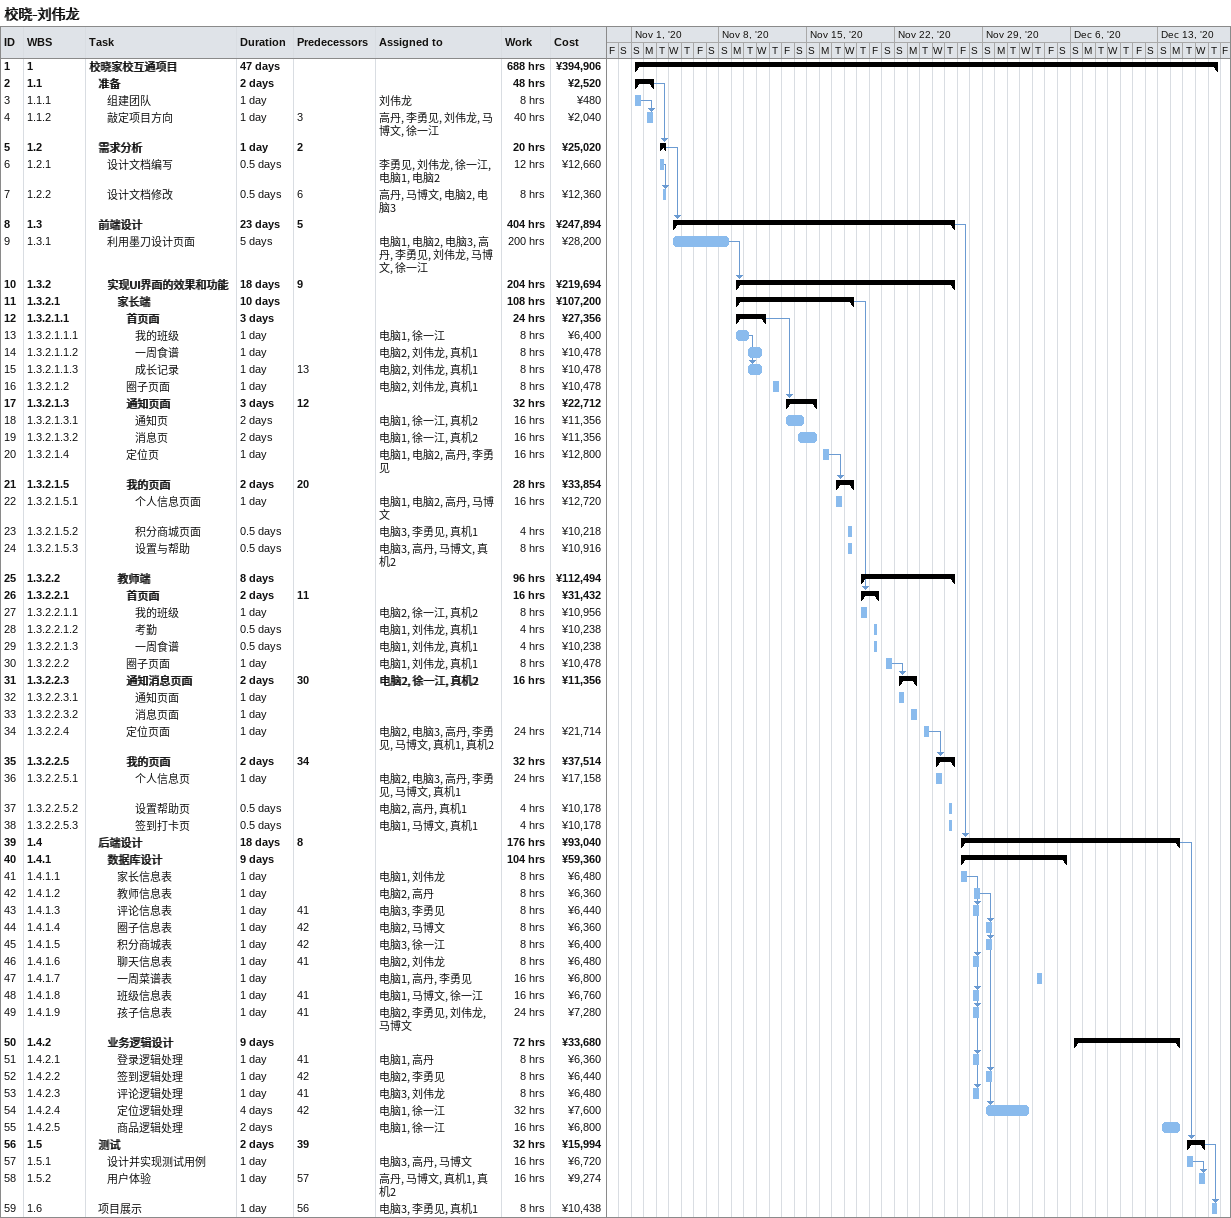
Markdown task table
校晓-刘伟龙

| ID | WBS | Task | Duration | Start | Finish | Predecessors | Resources | Work (h) | Cost (¥) |
|---|---|---|---|---|---|---|---|---|---|
| 1 | 1 | **校晓家校互通项目** | 47d | 2020-11-01 | 2020-12-17 |  |  | 688 | 394906 |
| 2 | 1.1 | **准备** | 2d | 2020-11-01 | 2020-11-02 |  |  | 48 | 2520 |
| 3 | 1.1.1 | 组建团队 | 1d | 2020-11-01 | 2020-11-01 |  | 刘伟龙 | 8 | 480 |
| 4 | 1.1.2 | 敲定项目方向 | 1d | 2020-11-02 | 2020-11-02 | 3 | 高丹, 李勇见, 刘伟龙, 马博文, 徐一江 | 40 | 2040 |
| 5 | 1.2 | **需求分析** | 1d | 2020-11-03 | 2020-11-03 | 2 |  | 20 | 25020 |
| 6 | 1.2.1 | 设计文档编写 | 0.5d | 2020-11-03 | 2020-11-03 |  | 李勇见, 刘伟龙, 徐一江, 电脑1, 电脑2 | 12 | 12660 |
| 7 | 1.2.2 | 设计文档修改 | 0.5d | 2020-11-03 | 2020-11-03 | 6 | 高丹, 马博文, 电脑2, 电脑3 | 8 | 12360 |
| 8 | 1.3 | **前端设计** | 23d | 2020-11-04 | 2020-11-26 | 5 |  | 404 | 247894 |
| 9 | 1.3.1 | 利用墨刀设计页面 | 5d | 2020-11-04 | 2020-11-08 |  | 电脑1, 电脑2, 电脑3, 高丹, 李勇见, 刘伟龙, 马博文, 徐一江 | 200 | 28200 |
| 10 | 1.3.2 | **实现UI界面的效果和功能** | 18d | 2020-11-09 | 2020-11-26 | 9 |  | 204 | 219694 |
| 11 | 1.3.2.1 | **家长端** | 10d | 2020-11-09 | 2020-11-18 |  |  | 108 | 107200 |
| 12 | 1.3.2.1.1 | **首页面** | 3d | 2020-11-09 | 2020-11-11 |  |  | 24 | 27356 |
| 13 | 1.3.2.1.1.1 | 我的班级 | 1d | 2020-11-09 | 2020-11-10 |  | 电脑1, 徐一江 | 8 | 6400 |
| 14 | 1.3.2.1.1.2 | 一周食谱 | 1d | 2020-11-10 | 2020-11-11 |  | 电脑2, 刘伟龙, 真机1 | 8 | 10478 |
| 15 | 1.3.2.1.1.3 | 成长记录 | 1d | 2020-11-10 | 2020-11-11 | 13 | 电脑2, 刘伟龙, 真机1 | 8 | 10478 |
| 16 | 1.3.2.1.2 | 圈子页面 | 1d | 2020-11-12 | 2020-11-12 |  | 电脑2, 刘伟龙, 真机1 | 8 | 10478 |
| 17 | 1.3.2.1.3 | **通知页面** | 3d | 2020-11-13 | 2020-11-15 | 12 |  | 32 | 22712 |
| 18 | 1.3.2.1.3.1 | 通知页 | 2d | 2020-11-13 | 2020-11-14 |  | 电脑1, 徐一江, 真机2 | 16 | 11356 |
| 19 | 1.3.2.1.3.2 | 消息页 | 2d | 2020-11-14 | 2020-11-15 |  | 电脑1, 徐一江, 真机2 | 16 | 11356 |
| 20 | 1.3.2.1.4 | 定位页 | 1d | 2020-11-16 | 2020-11-16 |  | 电脑1, 电脑2, 高丹, 李勇见 | 16 | 12800 |
| 21 | 1.3.2.1.5 | **我的页面** | 2d | 2020-11-17 | 2020-11-18 | 20 |  | 28 | 33854 |
| 22 | 1.3.2.1.5.1 | 个人信息页面 | 1d | 2020-11-17 | 2020-11-17 |  | 电脑1, 电脑2, 高丹, 马博文 | 16 | 12720 |
| 23 | 1.3.2.1.5.2 | 积分商城页面 | 0.5d | 2020-11-18 | 2020-11-18 |  | 电脑3, 李勇见, 真机1 | 4 | 10218 |
| 24 | 1.3.2.1.5.3 | 设置与帮助 | 0.5d | 2020-11-18 | 2020-11-18 |  | 电脑3, 高丹, 马博文, 真机2 | 8 | 10916 |
| 25 | 1.3.2.2 | **教师端** | 8d | 2020-11-19 | 2020-11-26 |  |  | 96 | 112494 |
| 26 | 1.3.2.2.1 | **首页面** | 2d | 2020-11-19 | 2020-11-20 | 11 |  | 16 | 31432 |
| 27 | 1.3.2.2.1.1 | 我的班级 | 1d | 2020-11-19 | 2020-11-19 |  | 电脑2, 徐一江, 真机2 | 8 | 10956 |
| 28 | 1.3.2.2.1.2 | 考勤 | 0.5d | 2020-11-20 | 2020-11-20 |  | 电脑1, 刘伟龙, 真机1 | 4 | 10238 |
| 29 | 1.3.2.2.1.3 | 一周食谱 | 0.5d | 2020-11-20 | 2020-11-20 |  | 电脑1, 刘伟龙, 真机1 | 4 | 10238 |
| 30 | 1.3.2.2.2 | 圈子页面 | 1d | 2020-11-21 | 2020-11-21 |  | 电脑1, 刘伟龙, 真机1 | 8 | 10478 |
| 31 | 1.3.2.2.3 | **通知消息页面** | 2d | 2020-11-22 | 2020-11-23 | 30 | 电脑2, 徐一江, 真机2 | 16 | 11356 |
| 32 | 1.3.2.2.3.1 | 通知页面 | 1d | 2020-11-22 | 2020-11-22 |  |  |  |  |
| 33 | 1.3.2.2.3.2 | 消息页面 | 1d | 2020-11-23 | 2020-11-23 |  |  |  |  |
| 34 | 1.3.2.2.4 | 定位页面 | 1d | 2020-11-24 | 2020-11-24 |  | 电脑2, 电脑3, 高丹, 李勇见, 马博文, 真机1, 真机2 | 24 | 21714 |
| 35 | 1.3.2.2.5 | **我的页面** | 2d | 2020-11-25 | 2020-11-26 | 34 |  | 32 | 37514 |
| 36 | 1.3.2.2.5.1 | 个人信息页 | 1d | 2020-11-25 | 2020-11-25 |  | 电脑2, 电脑3, 高丹, 李勇见, 马博文, 真机1 | 24 | 17158 |
| 37 | 1.3.2.2.5.2 | 设置帮助页 | 0.5d | 2020-11-26 | 2020-11-26 |  | 电脑2, 高丹, 真机1 | 4 | 10178 |
| 38 | 1.3.2.2.5.3 | 签到打卡页 | 0.5d | 2020-11-26 | 2020-11-26 |  | 电脑1, 马博文, 真机1 | 4 | 10178 |
| 39 | 1.4 | **后端设计** | 18d | 2020-11-27 | 2020-12-14 | 8 |  | 176 | 93040 |
| 40 | 1.4.1 | **数据库设计** | 9d | 2020-11-27 | 2020-12-05 |  |  | 104 | 59360 |
| 41 | 1.4.1.1 | 家长信息表 | 1d | 2020-11-27 | 2020-11-27 |  | 电脑1, 刘伟龙 | 8 | 6480 |
| 42 | 1.4.1.2 | 教师信息表 | 1d | 2020-11-28 | 2020-11-28 |  | 电脑2, 高丹 | 8 | 6360 |
| 43 | 1.4.1.3 | 评论信息表 | 1d | 2020-11-28 | 2020-11-28 | 41 | 电脑3, 李勇见 | 8 | 6440 |
| 44 | 1.4.1.4 | 圈子信息表 | 1d | 2020-11-29 | 2020-11-29 | 42 | 电脑2, 马博文 | 8 | 6360 |
| 45 | 1.4.1.5 | 积分商城表 | 1d | 2020-11-29 | 2020-11-29 | 42 | 电脑3, 徐一江 | 8 | 6400 |
| 46 | 1.4.1.6 | 聊天信息表 | 1d | 2020-11-28 | 2020-11-28 | 41 | 电脑2, 刘伟龙 | 8 | 6480 |
| 47 | 1.4.1.7 | 一周菜谱表 | 1d | 2020-12-03 | 2020-12-03 |  | 电脑1, 高丹, 李勇见 | 16 | 6800 |
| 48 | 1.4.1.8 | 班级信息表 | 1d | 2020-11-28 | 2020-11-28 | 41 | 电脑1, 马博文, 徐一江 | 16 | 6760 |
| 49 | 1.4.1.9 | 孩子信息表 | 1d | 2020-11-28 | 2020-11-28 | 41 | 电脑2, 李勇见, 刘伟龙, 马博文 | 24 | 7280 |
| 50 | 1.4.2 | **业务逻辑设计** | 9d | 2020-12-06 | 2020-12-14 |  |  | 72 | 33680 |
| 51 | 1.4.2.1 | 登录逻辑处理 | 1d | 2020-11-28 | 2020-11-28 | 41 | 电脑1, 高丹 | 8 | 6360 |
| 52 | 1.4.2.2 | 签到逻辑处理 | 1d | 2020-11-29 | 2020-11-29 | 42 | 电脑2, 李勇见 | 8 | 6440 |
| 53 | 1.4.2.3 | 评论逻辑处理 | 1d | 2020-11-28 | 2020-11-28 | 41 | 电脑3, 刘伟龙 | 8 | 6480 |
| 54 | 1.4.2.4 | 定位逻辑处理 | 4d | 2020-11-29 | 2020-12-02 | 42 | 电脑1, 徐一江 | 32 | 7600 |
| 55 | 1.4.2.5 | 商品逻辑处理 | 2d | 2020-12-13 | 2020-12-14 |  | 电脑1, 徐一江 | 16 | 6800 |
| 56 | 1.5 | **测试** | 2d | 2020-12-15 | 2020-12-16 | 39 |  | 32 | 15994 |
| 57 | 1.5.1 | 设计并实现测试用例 | 1d | 2020-12-15 | 2020-12-15 |  | 电脑3, 高丹, 马博文 | 16 | 6720 |
| 58 | 1.5.2 | 用户体验 | 1d | 2020-12-16 | 2020-12-16 | 57 | 高丹, 马博文, 真机1, 真机2 | 16 | 9274 |
| 59 | 1.6 | 项目展示 | 1d | 2020-12-17 | 2020-12-17 | 56 | 电脑3, 李勇见, 真机1 | 8 | 10438 |
